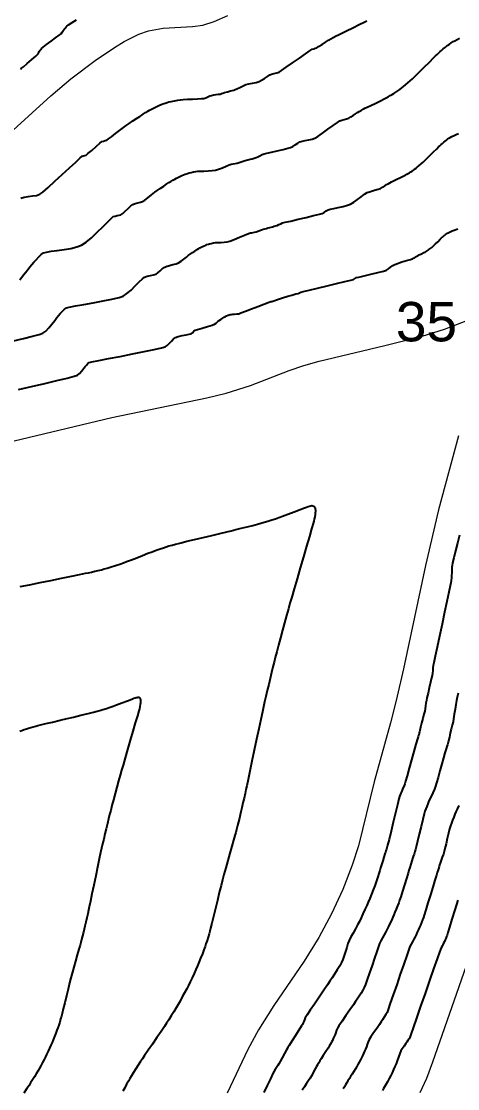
# Model space of a CAD drawing. Extents: x 27 to 849, y 0 to 853.
# Drawn here: x 272.9 to 329.2, y 426.9 to 564.6 of the extents above; entities that cross this region are included whole.
import ezdxf
from ezdxf.enums import TextEntityAlignment as Align

# ---------------------------------------------------------------- set-up
doc = ezdxf.new("R2010")
doc.units = 0
doc.header["$LTSCALE"] = 2
for name, color, linetype in [('Curva 1 m', 5, 'Continuous'), ('Curva Mestra', 1, 'Continuous'), ('TXT - TEXTO 01', 142, 'Continuous')]:
    doc.layers.add(name, color=color, linetype=linetype)
doc.styles.add('ARIAL', font='arial.ttf')

msp = doc.modelspace()

# ---------------------------------------------------------------- linework, layer by layer
at = {"extrusion": (-0.049704, 0.050571, 0.997483), "elevation": -45.88}
msp.add_lwpolyline([(-371.68, 250.55), (-374.36, -58.63), (-849.75, -54.52), (-847.07, 254.67)], close=True, dxfattribs=at)
at = {"layer": 'Curva 1 m', "linetype": 'Continuous', "lineweight": -3}
for points, elevation in [([(272.84, 558.34), (272.94, 558.51), (273.17, 558.71), (273.67, 559.14), (274.26, 559.63), (274.76, 560.06), (274.99, 560.27), (275.08, 560.38), (275.16, 560.53), (275.23, 560.65), (275.31, 560.79), (275.41, 560.94), (275.51, 561.07), (275.72, 561.23), (276.17, 561.57), (276.75, 561.99), (277.33, 562.42), (277.8, 562.77), (278.03, 562.95), (278.19, 563.15), (278.36, 563.4), (278.48, 563.57), (278.57, 563.69), (278.68, 563.83), (278.78, 563.94), (279, 564.1), (279.47, 564.41), (280.02, 564.77)], 41), ([(272.85, 541.74), (273.26, 541.88), (273.79, 541.97), (274.35, 542.03), (274.87, 542.11), (275.29, 542.25), (275.69, 542.54), (276.37, 543.13), (277.24, 543.92), (278.19, 544.79), (279.12, 545.66), (279.93, 546.41), (280.5, 546.95), (280.75, 547.17), (280.9, 547.21), (281.09, 547.24), (281.25, 547.29), (281.49, 547.49), (281.98, 547.91), (282.55, 548.41), (283.04, 548.84), (283.3, 549.04), (283.49, 549.12), (283.73, 549.18), (283.92, 549.24), (284.13, 549.38), (284.53, 549.68), (285.04, 550.07), (285.59, 550.49), (286.08, 550.86), (286.44, 551.12), (286.83, 551.39), (287.3, 551.71), (287.78, 552.03), (288.18, 552.3), (288.44, 552.47), (288.67, 552.62), (288.94, 552.79), (289.21, 552.95), (289.44, 553.08), (289.76, 553.25), (290.2, 553.47), (290.64, 553.69), (290.94, 553.83), (291.17, 553.92), (291.44, 554.01), (291.71, 554.1), (291.94, 554.17), (292.24, 554.23), (292.64, 554.31), (293.08, 554.39), (293.44, 554.44), (293.79, 554.47), (294.34, 554.5), (295, 554.53), (295.64, 554.56), (296.16, 554.59), (296.45, 554.62), (296.69, 554.7), (296.95, 554.81), (297.22, 554.93), (297.45, 555.01), (297.72, 555.06), (298.05, 555.11), (298.35, 555.15), (298.53, 555.17), (298.71, 555.23), (298.9, 555.3), (299.12, 555.36), (299.5, 555.47), (299.88, 555.58), (300.1, 555.65), (300.3, 555.7), (300.5, 555.76), (300.7, 555.85), (301.08, 556.04), (301.52, 556.24), (301.88, 556.39), (302.25, 556.48), (302.71, 556.58), (303.19, 556.68), (303.58, 556.8), (303.88, 556.95), (304.26, 557.18), (304.64, 557.43), (304.96, 557.64), (305.18, 557.76), (305.49, 557.85), (305.84, 557.92), (306.14, 558.01), (306.45, 558.2), (307.07, 558.63), (307.88, 559.19), (308.76, 559.81), (309.56, 560.37), (310.16, 560.79), (310.43, 560.97), (310.61, 561.03), (310.82, 561.08), (311.01, 561.15), (311.25, 561.3), (311.68, 561.58), (312.15, 561.88), (312.5, 562.11), (312.8, 562.28), (313.14, 562.48), (313.49, 562.67), (313.79, 562.83), (314.16, 563.01), (314.83, 563.34), (315.65, 563.73), (316.46, 564.13), (317.11, 564.44), (317.45, 564.61)], 39), ([(272.72, 531.22), (273.21, 531.84), (273.65, 532.42), (274.01, 532.89), (274.25, 533.18), (274.51, 533.47), (274.82, 533.81), (275.15, 534.16), (275.48, 534.46), (275.78, 534.68), (276.15, 534.78), (276.76, 534.89), (277.55, 535), (278.42, 535.12), (279.29, 535.27), (280.07, 535.46), (280.67, 535.68), (281.25, 536.06), (281.94, 536.64), (282.69, 537.34), (283.42, 538.05), (284.05, 538.69), (284.52, 539.16), (284.76, 539.37), (284.99, 539.44), (285.26, 539.49), (285.54, 539.54), (285.76, 539.61), (285.99, 539.78), (286.32, 540.08), (286.7, 540.43), (287.05, 540.74), (287.3, 540.93), (287.58, 541.04), (287.93, 541.13), (288.27, 541.22), (288.55, 541.33), (288.83, 541.51), (289.24, 541.81), (289.7, 542.16), (290.12, 542.5), (290.44, 542.74), (290.82, 542.99), (291.27, 543.3), (291.68, 543.58), (291.94, 543.75), (292.18, 543.9), (292.45, 544.07), (292.69, 544.21), (292.93, 544.33), (293.26, 544.5), (293.59, 544.66), (293.82, 544.77), (294.05, 544.86), (294.33, 544.95), (294.57, 545.02), (294.79, 545.07), (295.09, 545.13), (295.42, 545.18), (295.69, 545.22), (295.99, 545.24), (296.46, 545.25), (297, 545.27), (297.53, 545.3), (297.95, 545.36), (298.35, 545.48), (298.83, 545.67), (299.32, 545.88), (299.72, 546.05), (299.95, 546.14), (300.21, 546.18), (300.5, 546.22), (300.76, 546.26), (301, 546.33), (301.27, 546.43), (301.51, 546.51), (301.78, 546.6), (302.12, 546.7), (302.4, 546.78), (302.66, 546.84), (302.95, 546.92), (303.2, 546.99), (303.4, 547.09), (303.68, 547.22), (303.98, 547.36), (304.23, 547.47), (304.56, 547.55), (305.17, 547.69), (305.91, 547.86), (306.66, 548.03), (307.28, 548.18), (307.63, 548.28), (307.91, 548.43), (308.23, 548.64), (308.55, 548.85), (308.83, 549.01), (309.12, 549.09), (309.52, 549.18), (309.97, 549.27), (310.41, 549.37), (310.76, 549.49), (311.14, 549.72), (311.74, 550.13), (312.43, 550.63), (313.11, 551.12), (313.66, 551.52), (313.97, 551.71), (314.23, 551.81), (314.55, 551.9), (314.86, 551.98), (315.12, 552.08), (315.39, 552.22), (315.7, 552.43), (316.01, 552.64), (316.25, 552.8), (316.47, 552.93), (316.73, 553.07), (316.99, 553.22), (317.21, 553.34), (317.49, 553.48), (317.99, 553.72), (318.61, 554.02), (319.21, 554.31), (319.7, 554.55), (319.96, 554.67), (320.2, 554.81), (320.47, 554.97), (320.71, 555.11), (320.95, 555.26), (321.22, 555.44), (321.46, 555.6), (321.7, 555.78), (321.97, 555.98), (322.21, 556.17), (322.43, 556.35), (322.73, 556.61), (323.06, 556.9), (323.33, 557.14), (323.64, 557.44), (324.2, 557.99), (324.87, 558.65), (325.53, 559.31), (326.06, 559.84), (326.33, 560.11), (326.51, 560.27), (326.71, 560.46), (326.91, 560.65), (327.08, 560.8), (327.32, 561.01), (327.6, 561.24), (327.83, 561.42), (328.07, 561.59), (328.34, 561.78), (328.58, 561.94), (328.8, 562.06), (329.11, 562.22), (329.43, 562.39)], 38), ([(271.89, 523.36), (273.21, 523.66), (274.36, 523.93), (275.23, 524.16), (275.69, 524.33), (276.05, 524.61), (276.45, 525.03), (276.84, 525.51), (277.21, 525.98), (277.5, 526.37), (277.7, 526.61), (277.92, 526.85), (278.18, 527.14), (278.46, 527.42), (278.72, 527.61), (279.09, 527.7), (279.88, 527.85), (280.96, 528.05), (282.19, 528.26), (283.45, 528.49), (284.6, 528.72), (285.51, 528.93), (286.05, 529.11), (286.53, 529.43), (287.06, 529.9), (287.6, 530.43), (288.11, 530.95), (288.52, 531.36), (288.78, 531.57), (289.12, 531.69), (289.55, 531.77), (289.97, 531.84), (290.28, 531.94), (290.53, 532.12), (290.8, 532.37), (291.06, 532.63), (291.31, 532.82), (291.59, 532.92), (292, 533.04), (292.45, 533.17), (292.88, 533.29), (293.18, 533.41), (293.5, 533.61), (293.85, 533.88), (294.19, 534.15), (294.44, 534.35), (294.69, 534.52), (294.99, 534.72), (295.27, 534.91), (295.44, 535.02), (295.6, 535.12), (295.78, 535.24), (295.94, 535.33), (296.17, 535.45), (296.47, 535.6), (296.69, 535.7), (296.85, 535.76), (297.03, 535.82), (297.19, 535.87), (297.4, 535.92), (297.69, 535.97), (297.94, 536.01), (298.21, 536.02), (298.63, 536.03), (299.08, 536.05), (299.45, 536.1), (299.8, 536.21), (300.37, 536.43), (301.04, 536.7), (301.69, 536.97), (302.2, 537.17), (302.45, 537.26), (302.62, 537.29), (302.81, 537.32), (302.98, 537.34), (303.2, 537.41), (303.54, 537.53), (303.89, 537.65), (304.11, 537.73), (304.3, 537.79), (304.52, 537.85), (304.71, 537.9), (304.94, 537.96), (305.29, 538.06), (305.65, 538.16), (305.9, 538.23), (306.12, 538.33), (306.37, 538.45), (306.59, 538.55), (306.92, 538.63), (307.64, 538.8), (308.6, 539.03), (309.64, 539.27), (310.6, 539.5), (311.34, 539.67), (311.68, 539.77), (311.94, 539.91), (312.22, 540.1), (312.48, 540.25), (312.73, 540.32), (313.19, 540.42), (313.78, 540.55), (314.39, 540.69), (314.95, 540.84), (315.37, 540.98), (315.79, 541.23), (316.27, 541.57), (316.75, 541.93), (317.18, 542.26), (317.51, 542.46), (317.93, 542.62), (318.46, 542.78), (318.94, 542.91), (319.24, 543), (319.5, 543.15), (319.77, 543.34), (319.99, 543.49), (320.2, 543.6), (320.43, 543.74), (320.63, 543.85), (320.88, 543.97), (321.32, 544.18), (321.81, 544.42), (322.24, 544.63), (322.47, 544.74), (322.63, 544.83), (322.81, 544.93), (322.97, 545.03), (323.12, 545.13), (323.31, 545.25), (323.47, 545.36), (323.62, 545.47), (323.81, 545.61), (323.97, 545.73), (324.17, 545.91), (324.46, 546.16), (324.72, 546.38), (324.99, 546.65), (325.47, 547.12), (326.01, 547.66), (326.48, 548.12), (326.72, 548.36), (326.88, 548.51), (327.06, 548.68), (327.22, 548.82), (327.37, 548.96), (327.56, 549.11), (327.72, 549.24), (327.87, 549.35), (328.05, 549.48), (328.22, 549.58), (328.43, 549.7), (328.71, 549.84), (328.96, 549.97), (329.3, 550.11)], 37), ([(272.54, 517.08), (274.24, 517.47), (275.93, 517.86), (277.5, 518.23), (278.81, 518.54), (279.74, 518.77), (280.14, 518.9), (280.42, 519.14), (280.72, 519.49), (280.98, 519.83), (281.14, 520.04), (281.3, 520.21), (281.48, 520.4), (281.66, 520.54), (282.02, 520.62), (282.91, 520.8), (284.17, 521.05), (285.66, 521.34), (287.24, 521.65), (288.75, 521.95), (290.05, 522.22), (291, 522.43), (291.44, 522.55), (291.7, 522.74), (291.98, 523.01), (292.26, 523.31), (292.54, 523.58), (292.8, 523.78), (293.15, 523.9), (293.64, 524.02), (294.15, 524.12), (294.57, 524.2), (294.8, 524.26), (294.97, 524.39), (295.15, 524.57), (295.31, 524.7), (295.61, 524.81), (296.21, 524.99), (296.9, 525.2), (297.5, 525.38), (297.81, 525.49), (298.03, 525.63), (298.26, 525.82), (298.44, 525.96), (298.62, 526.08), (298.82, 526.22), (298.94, 526.3), (299.07, 526.38), (299.19, 526.45), (299.38, 526.55), (299.57, 526.64), (299.69, 526.68), (299.82, 526.72), (299.99, 526.76), (300.19, 526.79), (300.39, 526.8), (300.69, 526.81), (300.95, 526.84), (301.23, 526.94), (301.81, 527.16), (302.58, 527.46), (303.41, 527.79), (304.16, 528.08), (304.72, 528.3), (304.95, 528.39), (305.08, 528.41), (305.21, 528.43), (305.46, 528.51), (305.96, 528.68), (306.46, 528.86), (306.72, 528.95), (306.86, 528.99), (307.01, 529.03), (307.28, 529.1), (307.8, 529.25), (308.32, 529.39), (308.6, 529.47), (308.77, 529.55), (308.94, 529.63), (309.26, 529.71), (310.03, 529.89), (311.1, 530.14), (312.33, 530.44), (313.56, 530.73), (314.64, 530.99), (315.41, 531.17), (315.73, 531.25), (315.86, 531.33), (316, 531.42), (316.13, 531.5), (316.44, 531.57), (317.11, 531.74), (317.98, 531.95), (318.87, 532.17), (319.6, 532.35), (319.98, 532.47), (320.24, 532.63), (320.52, 532.84), (320.8, 533.05), (321.05, 533.21), (321.4, 533.34), (321.97, 533.52), (322.59, 533.7), (323.11, 533.85), (323.36, 533.93), (323.49, 534.01), (323.63, 534.1), (323.74, 534.17), (323.9, 534.27), (324.06, 534.35), (324.23, 534.44), (324.53, 534.58), (324.82, 534.72), (324.97, 534.8), (325.1, 534.87), (325.22, 534.95), (325.35, 535.03), (325.47, 535.11), (325.6, 535.2), (325.72, 535.3), (325.83, 535.38), (325.97, 535.51), (326.1, 535.62), (326.29, 535.81), (326.61, 536.13), (326.93, 536.44), (327.1, 536.61), (327.22, 536.73), (327.35, 536.84), (327.48, 536.95), (327.6, 537.05), (327.72, 537.14), (327.85, 537.22), (328.02, 537.32), (328.22, 537.42), (328.48, 537.52), (328.85, 537.68), (329.06, 537.76), (329.18, 537.78)], 36), ([(272.77, 491.63), (273.97, 491.88), (275.32, 492.16), (276.72, 492.44), (278.1, 492.72), (279.36, 492.98), (280.42, 493.19), (281.19, 493.35), (281.59, 493.43), (281.95, 493.51), (282.37, 493.61), (282.81, 493.71), (283.23, 493.82), (283.59, 493.91), (283.98, 494.03), (284.5, 494.19), (285.07, 494.37), (285.62, 494.55), (286.09, 494.71), (286.49, 494.86), (287.1, 495.09), (287.81, 495.37), (288.55, 495.66), (289.23, 495.93), (289.77, 496.14), (290.09, 496.26), (290.43, 496.38), (290.83, 496.52), (291.24, 496.66), (291.59, 496.77), (291.94, 496.88), (292.37, 497), (292.8, 497.12), (293.17, 497.21), (293.54, 497.3), (294.26, 497.48), (295.23, 497.71), (296.34, 497.97), (297.47, 498.24), (298.52, 498.49), (299.39, 498.7), (299.96, 498.84), (300.56, 498.99), (301.27, 499.17), (302.03, 499.36), (302.76, 499.54), (303.38, 499.7), (303.81, 499.81), (304.23, 499.94), (304.71, 500.08), (305.22, 500.24), (305.7, 500.4), (306.12, 500.54), (306.58, 500.71), (307.29, 500.98), (308.09, 501.28), (308.85, 501.58), (309.42, 501.8), (309.68, 501.9), (309.88, 501.97), (310.06, 502.03), (310.22, 502.06), (310.37, 502.08), (310.51, 502.07), (310.64, 502.03), (310.72, 501.93), (310.78, 501.82), (310.82, 501.67), (310.84, 501.5), (310.84, 501.31), (310.82, 501.1), (310.8, 500.93), (310.75, 500.65), (310.69, 500.35), (310.64, 500.1), (310.55, 499.79), (310.34, 499.09), (310.05, 498.08), (309.69, 496.84), (309.28, 495.47), (308.86, 494.04), (308.46, 492.64), (308.09, 491.37), (307.78, 490.29), (307.55, 489.51), (307.35, 488.77), (307.11, 487.91), (306.86, 486.98), (306.6, 486), (306.34, 485.03), (306.09, 484.09), (305.86, 483.23), (305.66, 482.49), (305.51, 481.89), (305.35, 481.27), (305.18, 480.56), (305, 479.8), (304.81, 479.01), (304.62, 478.23), (304.44, 477.47), (304.28, 476.76), (304.14, 476.13), (303.99, 475.48), (303.79, 474.51), (303.53, 473.31), (303.24, 471.96), (302.95, 470.54), (302.65, 469.14), (302.38, 467.85), (302.15, 466.75), (301.98, 465.92), (301.87, 465.45), (301.76, 464.95), (301.63, 464.36), (301.49, 463.73), (301.35, 463.12), (301.23, 462.59), (301.14, 462.2), (301.03, 461.78), (300.91, 461.3), (300.79, 460.8), (300.66, 460.32), (300.55, 459.91), (300.45, 459.54), (300.28, 458.93), (300.05, 458.14), (299.8, 457.24), (299.53, 456.3), (299.27, 455.37), (299.04, 454.52), (298.85, 453.82), (298.66, 453.09), (298.43, 452.17), (298.19, 451.15), (297.93, 450.1), (297.69, 449.1), (297.48, 448.23), (297.32, 447.57), (297.23, 447.2), (297.12, 446.84), (296.99, 446.41), (296.86, 445.98), (296.72, 445.56), (296.6, 445.2), (296.45, 444.8), (296.25, 444.28), (296.03, 443.71), (295.81, 443.16), (295.61, 442.7), (295.42, 442.25), (295.18, 441.72), (294.92, 441.17), (294.68, 440.65), (294.46, 440.2), (294.23, 439.76), (293.96, 439.24), (293.67, 438.7), (293.39, 438.18), (293.14, 437.74), (292.88, 437.3), (292.57, 436.79), (292.24, 436.26), (291.92, 435.75), (291.64, 435.31), (291.36, 434.9), (290.92, 434.25), (290.38, 433.46), (289.81, 432.62), (289.26, 431.83), (288.81, 431.17), (288.52, 430.74), (288.27, 430.36), (287.98, 429.9), (287.67, 429.42), (287.37, 428.94), (287.11, 428.53), (286.92, 428.2), (286.71, 427.84), (286.48, 427.43), (286.24, 426.99), (286.01, 426.56)], 34), ([(329.39, 498.26), (329.14, 497.25), (328.9, 496.24), (328.68, 495.35), (328.52, 494.69), (328.45, 494.37), (328.43, 494.14), (328.42, 493.88), (328.41, 493.61), (328.4, 493.37), (328.38, 493.11), (328.36, 492.77), (328.33, 492.42), (328.29, 492.12), (328.22, 491.75), (328.04, 490.92), (327.79, 489.73), (327.49, 488.32), (327.17, 486.78), (326.84, 485.25), (326.54, 483.84), (326.28, 482.65), (326.11, 481.82), (326.03, 481.44), (325.99, 481.16), (325.96, 480.82), (325.92, 480.48), (325.88, 480.19), (325.81, 479.86), (325.67, 479.29), (325.51, 478.58), (325.35, 477.87), (325.21, 477.29), (325.14, 476.94), (325.08, 476.62), (325.03, 476.25), (324.98, 475.88), (324.92, 475.57), (324.83, 475.2), (324.69, 474.63), (324.53, 474.02), (324.4, 473.52), (324.34, 473.27), (324.3, 473.07), (324.26, 472.9), (324.23, 472.77), (324.2, 472.65), (324.14, 472.48), (324.06, 472.27), (323.99, 471.99), (323.8, 471.32), (323.54, 470.37), (323.24, 469.29), (322.93, 468.2), (322.66, 467.24), (322.46, 466.52), (322.36, 466.18), (322.26, 465.93), (322.12, 465.63), (322, 465.36), (321.91, 465.17), (321.84, 464.98), (321.75, 464.76), (321.68, 464.57), (321.6, 464.25), (321.41, 463.49), (321.15, 462.45), (320.86, 461.26), (320.58, 460.07), (320.32, 459.03), (320.14, 458.28), (320.06, 457.96), (320, 457.77), (319.93, 457.56), (319.86, 457.37), (319.79, 457.16), (319.67, 456.75), (319.51, 456.25), (319.36, 455.76), (319.24, 455.37), (319.13, 455.02), (319.01, 454.62), (318.88, 454.19), (318.75, 453.79), (318.64, 453.44), (318.49, 453.05), (318.29, 452.53), (318.07, 451.96), (317.85, 451.4), (317.65, 450.94), (317.46, 450.49), (317.22, 449.97), (316.96, 449.42), (316.72, 448.89), (316.5, 448.44), (316.26, 448), (315.98, 447.49), (315.68, 446.95), (315.4, 446.44), (315.18, 445.99), (315.03, 445.59), (314.87, 445.1), (314.7, 444.57), (314.53, 444.04), (314.36, 443.55), (314.2, 443.15), (313.96, 442.7), (313.65, 442.18), (313.31, 441.66), (312.98, 441.15), (312.7, 440.72), (312.4, 440.27), (311.91, 439.56), (311.32, 438.69), (310.7, 437.79), (310.15, 436.99), (309.75, 436.4), (309.58, 436.15), (309.53, 436.02), (309.47, 435.87), (309.42, 435.74), (309.34, 435.55), (309.25, 435.36), (309.16, 435.17), (309.05, 434.99), (308.92, 434.77), (308.62, 434.31), (308.25, 433.72), (307.88, 433.13), (307.58, 432.66), (307.45, 432.45), (307.37, 432.33), (307.29, 432.2), (307.22, 432.08), (307.1, 431.86), (306.86, 431.41), (306.56, 430.87), (306.3, 430.37), (306.13, 430.08), (305.99, 429.86), (305.82, 429.61), (305.65, 429.36), (305.52, 429.14), (305.36, 428.81), (305.04, 428.15), (304.63, 427.29), (304.2, 426.37)], 36), ([(329.23, 477.89), (329.11, 477.38), (329.02, 476.94), (328.93, 476.45), (328.84, 475.82), (328.74, 475.17), (328.65, 474.59), (328.59, 474.19), (328.48, 473.76), (328.35, 473.23), (328.22, 472.76), (328.15, 472.47), (328.1, 472.22), (328.04, 471.93), (328, 471.72), (327.96, 471.56), (327.91, 471.38), (327.87, 471.22), (327.79, 471.01), (327.69, 470.73), (327.6, 470.47), (327.52, 470.18), (327.35, 469.57), (327.13, 468.76), (326.89, 467.87), (326.65, 467.01), (326.45, 466.32), (326.32, 465.9), (326.17, 465.51), (325.96, 465.05), (325.75, 464.57), (325.56, 464.16), (325.43, 463.89), (325.32, 463.61), (325.19, 463.29), (325.06, 462.96), (324.96, 462.68), (324.86, 462.32), (324.69, 461.61), (324.47, 460.69), (324.23, 459.7), (324.01, 458.78), (323.83, 458.07), (323.74, 457.72), (323.66, 457.45), (323.55, 457.14), (323.45, 456.82), (323.36, 456.56), (323.26, 456.25), (323.13, 455.84), (323, 455.41), (322.89, 455.05), (322.77, 454.66), (322.56, 453.99), (322.31, 453.16), (322.05, 452.33), (321.83, 451.62), (321.69, 451.19), (321.57, 450.85), (321.42, 450.45), (321.25, 450.04), (321.09, 449.65), (320.95, 449.31), (320.81, 448.98), (320.63, 448.58), (320.44, 448.17), (320.25, 447.78), (320.09, 447.44), (319.91, 447.11), (319.7, 446.73), (319.47, 446.33), (319.26, 445.94), (319.1, 445.6), (318.96, 445.23), (318.73, 444.57), (318.44, 443.72), (318.13, 442.77), (317.8, 441.81), (317.51, 440.96), (317.28, 440.3), (317.13, 439.93), (316.95, 439.59), (316.72, 439.21), (316.47, 438.81), (316.22, 438.43), (316.01, 438.11), (315.74, 437.7), (315.29, 437.05), (314.76, 436.29), (314.26, 435.56), (313.86, 434.97), (313.67, 434.68), (313.56, 434.42), (313.45, 434.11), (313.36, 433.85), (313.26, 433.61), (313.13, 433.34), (313.02, 433.1), (312.9, 432.86), (312.75, 432.59), (312.61, 432.35), (312.46, 432.1), (312.18, 431.65), (311.85, 431.15), (311.57, 430.7), (311.41, 430.45), (311.27, 430.22), (311.1, 429.95), (310.97, 429.72), (310.82, 429.45), (310.6, 429.04), (310.36, 428.59), (310.14, 428.21), (309.96, 427.92), (309.7, 427.53), (309.41, 427.11), (309.14, 426.69)], 37), ([(272.73, 473), (272.99, 473.09), (273.29, 473.2), (273.59, 473.3), (273.85, 473.39), (274.12, 473.47), (274.44, 473.56), (274.76, 473.64), (275.04, 473.72), (275.38, 473.8), (276.05, 473.96), (276.93, 474.17), (277.9, 474.4), (278.84, 474.63), (279.62, 474.81), (280.13, 474.94), (280.58, 475.05), (281.12, 475.18), (281.69, 475.32), (282.23, 475.46), (282.7, 475.58), (283.02, 475.67), (283.42, 475.79), (283.89, 475.93), (284.35, 476.08), (284.75, 476.21), (285.2, 476.37), (285.87, 476.63), (286.58, 476.91), (287.16, 477.13), (287.42, 477.23), (287.58, 477.29), (287.71, 477.33), (287.83, 477.35), (287.94, 477.37), (288.05, 477.36), (288.14, 477.33), (288.2, 477.26), (288.25, 477.17), (288.27, 477.06), (288.29, 476.93), (288.29, 476.79), (288.28, 476.63), (288.25, 476.45), (288.2, 476.15), (288.14, 475.88), (288.06, 475.61), (287.88, 474.97), (287.61, 474.07), (287.3, 472.99), (286.95, 471.81), (286.61, 470.63), (286.29, 469.53), (286.02, 468.61), (285.83, 467.94), (285.65, 467.31), (285.45, 466.57), (285.23, 465.77), (285.01, 464.94), (284.8, 464.14), (284.6, 463.39), (284.43, 462.74), (284.3, 462.22), (284.16, 461.68), (284.01, 461.07), (283.85, 460.41), (283.69, 459.73), (283.53, 459.07), (283.39, 458.45), (283.26, 457.91), (283.14, 457.35), (282.96, 456.51), (282.74, 455.46), (282.5, 454.31), (282.25, 453.13), (282.02, 452.01), (281.81, 451.04), (281.66, 450.31), (281.57, 449.9), (281.47, 449.44), (281.35, 448.89), (281.22, 448.33), (281.1, 447.83), (281.02, 447.46), (280.92, 447.06), (280.8, 446.6), (280.68, 446.13), (280.58, 445.74), (280.49, 445.4), (280.33, 444.85), (280.12, 444.13), (279.9, 443.34), (279.67, 442.53), (279.46, 441.78), (279.3, 441.17), (279.14, 440.53), (278.94, 439.72), (278.72, 438.83), (278.51, 437.94), (278.32, 437.15), (278.17, 436.55), (278.08, 436.21), (277.98, 435.86), (277.86, 435.45), (277.73, 435.05), (277.61, 434.71), (277.5, 434.41), (277.35, 434.02), (277.18, 433.59), (277.02, 433.18), (276.87, 432.83), (276.73, 432.49), (276.55, 432.1), (276.36, 431.69), (276.17, 431.29), (276.01, 430.96), (275.84, 430.62), (275.63, 430.24), (275.42, 429.83), (275.21, 429.44), (275.02, 429.11), (274.83, 428.79), (274.59, 428.4), (274.35, 428), (274.11, 427.62), (273.9, 427.29), (273.64, 426.91), (273.22, 426.3)], 33), ([(329.32, 463.42), (329.1, 462.93), (328.95, 462.6), (328.82, 462.27), (328.66, 461.9), (328.5, 461.5), (328.36, 461.12), (328.24, 460.79), (328.14, 460.41), (327.99, 459.82), (327.83, 459.13), (327.67, 458.44), (327.53, 457.85), (327.43, 457.48), (327.33, 457.14), (327.19, 456.74), (327.05, 456.33), (326.93, 455.98), (326.85, 455.74), (326.78, 455.51), (326.69, 455.24), (326.61, 454.97), (326.54, 454.74), (326.44, 454.42), (326.24, 453.77), (325.97, 452.87), (325.65, 451.86), (325.34, 450.85), (325.06, 449.95), (324.85, 449.27), (324.75, 448.94), (324.64, 448.65), (324.51, 448.31), (324.37, 447.98), (324.25, 447.69), (324.13, 447.4), (323.97, 447.07), (323.81, 446.73), (323.68, 446.44), (323.52, 446.16), (323.34, 445.83), (323.16, 445.5), (323.02, 445.21), (322.88, 444.84), (322.6, 444.04), (322.22, 442.93), (321.78, 441.64), (321.32, 440.28), (320.87, 438.99), (320.49, 437.88), (320.21, 437.08), (320.07, 436.71), (319.91, 436.42), (319.71, 436.09), (319.5, 435.77), (319.32, 435.5), (319.09, 435.17), (318.73, 434.64), (318.32, 434.06), (317.96, 433.54), (317.76, 433.21), (317.64, 432.93), (317.51, 432.59), (317.4, 432.25), (317.29, 431.97), (317.18, 431.71), (317.05, 431.4), (316.91, 431.1), (316.78, 430.84), (316.65, 430.58), (316.49, 430.28), (316.32, 429.98), (316.18, 429.72), (316.01, 429.44), (315.78, 429.08), (315.55, 428.73), (315.37, 428.45), (315.22, 428.19), (315.03, 427.89), (314.85, 427.6), (314.71, 427.35), (314.58, 427.12), (314.43, 426.85)], 38), ([(329.19, 451.2), (328.81, 449.94), (328.44, 448.74), (328.12, 447.72), (327.9, 447), (327.8, 446.69), (327.73, 446.49), (327.64, 446.26), (327.55, 446.06), (327.47, 445.87), (327.36, 445.64), (327.26, 445.44), (327.16, 445.25), (327.04, 445.02), (326.94, 444.83), (326.81, 444.47), (326.51, 443.6), (326.07, 442.33), (325.54, 440.81), (324.97, 439.16), (324.4, 437.5), (323.88, 435.98), (323.44, 434.72), (323.13, 433.84), (323.01, 433.49), (322.9, 433.29), (322.76, 433.07), (322.63, 432.88), (322.49, 432.68), (322.27, 432.37), (322.03, 432.03), (321.85, 431.74), (321.71, 431.4), (321.54, 430.94), (321.37, 430.47), (321.23, 430.09), (321.08, 429.73), (320.9, 429.33), (320.71, 428.92), (320.55, 428.58), (320.35, 428.2), (320.11, 427.75), (319.88, 427.34), (319.74, 427.09), (319.61, 426.88), (319.47, 426.65)], 39)]:
    msp.add_lwpolyline(points, dxfattribs=dict(at, elevation=elevation))
at = {"layer": 'Curva Mestra', "lineweight": 0}
for points, elevation in [([(257.41, 535.67), (259.27, 537.41), (262.34, 540.61), (267.35, 546.31), (269.91, 548.81), (276.73, 554.96), (279.3, 557.16), (282.44, 559.51), (284.94, 561.2), (286.19, 561.96), (288.07, 562.9), (289.32, 563.32), (291.19, 563.66), (294.96, 563.89), (296.3, 564.08), (297.79, 564.52), (299.53, 565.31)], 40), ([(269.96, 509.97), (284.59, 513.47), (296.82, 515.98), (299.32, 516.59), (302.44, 517.57), (307.44, 519.52), (309.32, 520.16), (311.3, 520.71), (319.78, 522.74), (324.59, 523.96), (327.48, 524.86), (331.94, 526.57)], 35), ([(329.28, 511.08), (326.72, 501.55), (325.01, 494.36), (322.18, 481.01), (321.26, 476.94), (320.53, 474.08), (318.4, 466.46), (316.37, 458.19), (315.58, 455.69), (314.35, 452.56), (312.91, 449.44), (311.26, 446.37), (309.39, 443.34), (305.49, 437.62), (303.48, 434.44), (302.11, 431.94), (299.45, 426.31)], 35), ([(330.85, 444.44), (325.94, 430.27), (325.17, 428.2), (324.31, 426.32)], 40)]:
    msp.add_lwpolyline(points, dxfattribs=dict(at, elevation=elevation)).dxf.unprotected_set("ltscale", 0)

# ---------------------------------------------------------------- texts
at = {"layer": 'TXT - TEXTO 01', "style": 'ARIAL'}
msp.add_text('35', height=5.08, dxfattribs=at).set_placement((325.15, 521.75, 35), align=Align.BOTTOM_CENTER)

doc.saveas('drawing.dxf')
